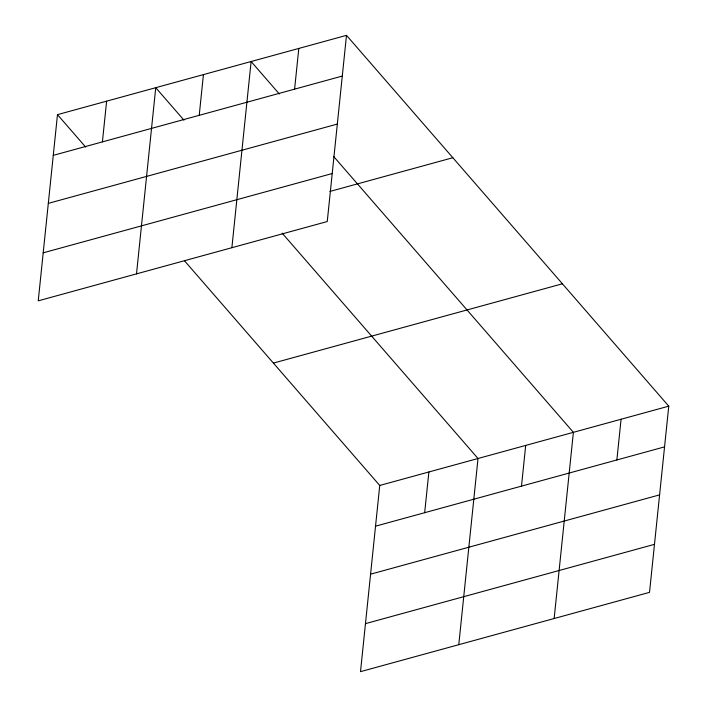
<?xml version="1.0" encoding="UTF-8"?>
<svg xmlns="http://www.w3.org/2000/svg" width="707" height="707" viewBox="0 0 707 707"><rect width="100%" height="100%" fill="white"/><g stroke="black" fill="none" stroke-linecap="round" stroke-linejoin="round"><path stroke-width="1.06" d="M57.479 114.649L38.24 300.837L327.253 221.538L346.492 35.35L57.479 114.649L85.697 147.109M102.409 141.886L106.616 101.172M136.504 273.883L155.743 87.686L183.961 120.155M199.224 115.321L203.43 74.606M231.878 247.706L251.118 61.518L279.336 93.987M294.598 89.153L298.805 48.438M184.598 260.91L379.747 485.462L360.508 671.65L649.521 592.351L668.76 406.163L346.492 35.35M424.668 512.699L428.884 471.976M458.772 644.687L478.012 458.498L282.146 233.124M521.492 486.133L525.699 445.41M554.147 618.519L573.386 432.331L333.589 156.415M616.866 459.965L621.073 419.242M53.272 155.363L342.285 76.064M48.315 203.369L337.327 124.07M43.198 252.832L332.21 173.533M329.913 191.447L452.842 157.714M273.397 363.089L562.41 283.79M379.747 485.462L668.76 406.163M375.541 526.176L664.553 446.877M370.583 574.181L659.587 494.882M365.466 623.645L654.479 544.346"/></g></svg>
